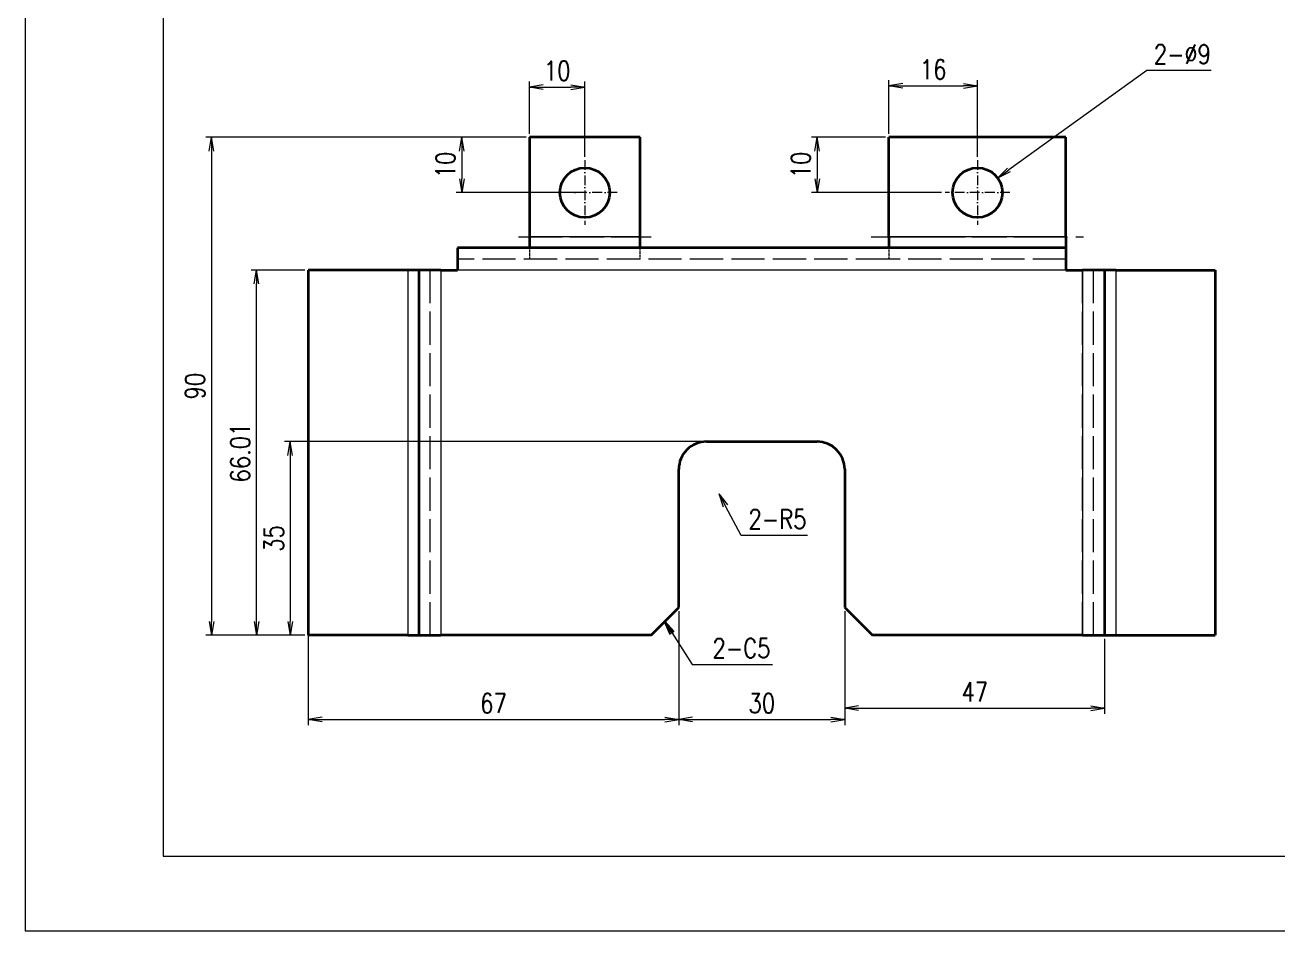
# Model space of a CAD drawing. Header units: millimetres. Extents: x -50531 to 104182, y -50696 to 36723.
# Drawn here: x -49870.6 to -49644, y 35594.6 to 35758.4 of the extents above; entities that cross this region are included whole.
import ezdxf

# ---------------------------------------------------------------- set-up
doc = ezdxf.new("R2010")
doc.units = ezdxf.units.MM
doc.header["$LTSCALE"] = 0.5
for name, pattern in [('AM_ISO02W050x2', [3.75, 3, -0.75]), ('AM_ISO08W050x2', [9, 6, -0.75, 1.5, -0.75]), ('DASHDOT', [18.5, 12, -3, 0.5, -3]), ('DASHED', [15, 12, -3])]:
    doc.linetypes.add(name, pattern=pattern)
for name, color, linetype, lineweight in [('中心线', 2, 'AM_ISO08W050x2', 18), ('图框', 7, 'Continuous', 18), ('标注线', 3, 'Continuous', 18), ('粗实线', 7, 'Continuous', 35), ('虚线', 1, 'AM_ISO02W050x2', 18)]:
    doc.layers.add(name, color=color, linetype=linetype, lineweight=lineweight)
doc.layers.add('打印-禁用', color=7, linetype='Continuous', lineweight=15, plot=False)
doc.styles.add('DIM', font='romans.shx', dxfattribs={"width": 0.8, "bigfont": 'bigfont.shx'})
doc.dimstyles.new('DEH 1-1', dxfattribs={"dimtxt": 3.5, "dimasz": 2.5, "dimexe": 1, "dimexo": 0.625, "dimgap": 1.2, "dimtad": 1, "dimtoh": 1, "dimdsep": 46, "dimtxsty": 'DIM', "dimblk": 'OPEN', "dimcen": 0, "dimclrd": 8, "dimclre": 8, "dimclrt": 2, "dimazin": 2, "dimtfac": 0.5, "dimtmove": 0, "dimatfit": 3, "dimldrblk": 'OPEN', "dimfxl": 0, "dimtolj": 2, "dimlwd": 18, "dimlwe": 18, "dimarcsym": 0})
doc.dimstyles.new('DEH 1-1$0', dxfattribs={"dimtxt": 3.5, "dimasz": 2.5, "dimexe": 1, "dimexo": 0.625, "dimgap": 1.2, "dimtad": 1, "dimzin": 9, "dimdsep": 46, "dimtxsty": 'DIM', "dimblk": 'OPEN', "dimcen": 0, "dimclrd": 8, "dimclre": 8, "dimclrt": 2, "dimazin": 2, "dimtfac": 0.5, "dimtmove": 0, "dimatfit": 3, "dimldrblk": 'OPEN', "dimfxl": 0, "dimtolj": 2, "dimlwd": 18, "dimlwe": 18, "dimarcsym": 0})
doc.dimstyles.new('DEH 1-1$3', dxfattribs={"dimtxt": 3.5, "dimasz": 2.5, "dimexe": 1, "dimexo": 0.625, "dimgap": 1.2, "dimtad": 1, "dimtoh": 1, "dimdsep": 46, "dimtxsty": 'DIM', "dimblk": 'OPEN', "dimcen": 0, "dimclrd": 8, "dimclre": 8, "dimclrt": 2, "dimazin": 2, "dimtfac": 0.5, "dimtofl": 0, "dimtmove": 0, "dimatfit": 3, "dimldrblk": 'OPEN', "dimfxl": 0, "dimtolj": 2, "dimlwd": 18, "dimlwe": 18, "dimarcsym": 0})
doc.dimstyles.new('DEH 1-1$4', dxfattribs={"dimtxt": 3.5, "dimasz": 2.5, "dimexe": 1, "dimexo": 0.625, "dimgap": 1.2, "dimtad": 1, "dimtoh": 1, "dimdsep": 46, "dimtxsty": 'DIM', "dimblk": 'OPEN', "dimcen": 0, "dimclrd": 8, "dimclre": 8, "dimclrt": 2, "dimazin": 2, "dimtfac": 0.5, "dimtofl": 0, "dimtmove": 0, "dimatfit": 3, "dimldrblk": 'OPEN', "dimfxl": 0, "dimtolj": 2, "dimlwd": 18, "dimlwe": 18, "dimarcsym": 0})

# ---------------------------------------------------------------- blocks, each defined once
blk = doc.blocks.new('GZDEH零件A3图框V01版')
at = {"layer": '图框', "linetype": 'Continuous'}
for p, q in [((2882.49, -1554.46), (2882.49, -1832.96)), ((2882.49, -1832.96), (3272.49, -1832.96))]:
    blk.add_line(p, q, dxfattribs=at)
at = {"layer": '打印-禁用', "linetype": 'Continuous'}
for p, q in [((2857.49, -1549.46), (2857.49, -1846.46)), ((2857.49, -1846.46), (3277.49, -1846.46))]:
    blk.add_line(p, q, dxfattribs=at)
blk = doc.blocks.new('DEH A3')
at = {"layer": '图框'}
blk.add_blockref('GZDEH零件A3图框V01版', (-2857.49, 1846.46), dxfattribs=at)
blk = doc.blocks.new('_Open')
at = {"color": 0, "linetype": 'ByBlock', "lineweight": -2}
for p, q in [((-1, 0.167), (0, 0)), ((-1, -0.167), (0, 0)), ((0, 0), (-1, 0))]:
    blk.add_line(p, q, dxfattribs=at)
blk = doc.blocks.new('*D50')
at = {"layer": 'Defpoints', "color": 0, "transparency": 16777216}
for p in [(-49779.38, 35738.09), (-49836.9, 35648.09), (-49819.38, 35648.09)]:
    blk.add_point(p, dxfattribs=at)
at = {"layer": '标注线', "color": 8, "lineweight": 18, "transparency": 16777216}
for p, q in [((-49780.01, 35738.09), (-49837.9, 35738.09)), ((-49836.9, 35735.59), (-49836.9, 35650.59)), ((-49820.01, 35648.09), (-49837.9, 35648.09))]:
    blk.add_line(p, q, dxfattribs=at)
at = {"layer": '标注线', "color": 8, "lineweight": 18, "transparency": 16777216, "xscale": 2.5, "yscale": 2.5, "zscale": 2.5}
for p, rotation in [((-49836.9, 35738.09), 90), ((-49836.9, 35648.09), 270)]:
    blk.add_blockref('_Open', p, dxfattribs=dict(at, rotation=rotation))
at = {"layer": '标注线', "color": 2, "transparency": 16777216, "insert": (-49839.85, 35693.09), "char_height": 3.5, "attachment_point": 5, "rotation": 90, "style": 'DIM'}
blk.add_mtext('\\A2;90', dxfattribs=at)
blk = doc.blocks.new('*D64')
at = {"layer": 'Defpoints', "color": 0, "transparency": 16777216}
for p in [(-49769.38, 35747.17), (-49779.38, 35738.09), (-49769.38, 35733.94)]:
    blk.add_point(p, dxfattribs=at)
at = {"layer": '标注线', "color": 8, "lineweight": 18, "transparency": 16777216}
for p, q in [((-49779.38, 35738.72), (-49779.38, 35748.17)), ((-49776.88, 35747.17), (-49771.88, 35747.17)), ((-49769.38, 35734.57), (-49769.38, 35748.17))]:
    blk.add_line(p, q, dxfattribs=at)
at = {"layer": '标注线', "color": 8, "lineweight": 18, "transparency": 16777216, "xscale": 2.5, "yscale": 2.5, "zscale": 2.5, "rotation": 180}
blk.add_blockref('_Open', (-49779.38, 35747.17), dxfattribs=at)
at = {"layer": '标注线', "color": 8, "lineweight": 18, "transparency": 16777216, "xscale": 2.5, "yscale": 2.5, "zscale": 2.5}
blk.add_blockref('_Open', (-49769.38, 35747.17), dxfattribs=at)
at = {"layer": '标注线', "color": 2, "transparency": 16777216, "insert": (-49774.38, 35750.12), "char_height": 3.5, "attachment_point": 5, "style": 'DIM'}
blk.add_mtext('\\A2;10', dxfattribs=at)
blk = doc.blocks.new('*D65')
at = {"layer": 'Defpoints', "color": 0, "transparency": 16777216}
for p in [(-49779.38, 35738.09), (-49791.62, 35728.09), (-49769.38, 35728.09)]:
    blk.add_point(p, dxfattribs=at)
at = {"layer": '标注线', "color": 8, "lineweight": 18, "transparency": 16777216}
for p, q in [((-49780.01, 35738.09), (-49792.62, 35738.09)), ((-49791.62, 35735.59), (-49791.62, 35730.59)), ((-49770.01, 35728.09), (-49792.62, 35728.09))]:
    blk.add_line(p, q, dxfattribs=at)
at = {"layer": '标注线', "color": 8, "lineweight": 18, "transparency": 16777216, "xscale": 2.5, "yscale": 2.5, "zscale": 2.5}
for p, rotation in [((-49791.62, 35738.09), 90), ((-49791.62, 35728.09), 270)]:
    blk.add_blockref('_Open', p, dxfattribs=dict(at, rotation=rotation))
at = {"layer": '标注线', "color": 2, "transparency": 16777216, "insert": (-49794.57, 35733.09), "char_height": 3.5, "attachment_point": 5, "rotation": 90, "style": 'DIM'}
blk.add_mtext('\\A2;10', dxfattribs=at)
blk = doc.blocks.new('*D66')
at = {"layer": 'Defpoints', "color": 0, "transparency": 16777216}
for p in [(-49698.38, 35747.41), (-49714.38, 35738.09), (-49698.38, 35733.94)]:
    blk.add_point(p, dxfattribs=at)
at = {"layer": '标注线', "color": 8, "lineweight": 18, "transparency": 16777216}
for p, q in [((-49714.38, 35738.72), (-49714.38, 35748.41)), ((-49711.88, 35747.41), (-49700.88, 35747.41)), ((-49698.38, 35734.57), (-49698.38, 35748.41))]:
    blk.add_line(p, q, dxfattribs=at)
at = {"layer": '标注线', "color": 8, "lineweight": 18, "transparency": 16777216, "xscale": 2.5, "yscale": 2.5, "zscale": 2.5, "rotation": 180}
blk.add_blockref('_Open', (-49714.38, 35747.41), dxfattribs=at)
at = {"layer": '标注线', "color": 8, "lineweight": 18, "transparency": 16777216, "xscale": 2.5, "yscale": 2.5, "zscale": 2.5}
blk.add_blockref('_Open', (-49698.38, 35747.41), dxfattribs=at)
at = {"layer": '标注线', "color": 2, "transparency": 16777216, "insert": (-49706.38, 35750.36), "char_height": 3.5, "attachment_point": 5, "style": 'DIM'}
blk.add_mtext('\\A2;16', dxfattribs=at)
blk = doc.blocks.new('*D67')
at = {"layer": 'Defpoints', "color": 0, "transparency": 16777216}
for p in [(-49714.38, 35738.09), (-49727.37, 35728.09), (-49704.23, 35728.09)]:
    blk.add_point(p, dxfattribs=at)
at = {"layer": '标注线', "color": 8, "lineweight": 18, "transparency": 16777216}
for p, q in [((-49715.01, 35738.09), (-49728.37, 35738.09)), ((-49727.37, 35735.59), (-49727.37, 35730.59)), ((-49704.86, 35728.09), (-49728.37, 35728.09))]:
    blk.add_line(p, q, dxfattribs=at)
at = {"layer": '标注线', "color": 8, "lineweight": 18, "transparency": 16777216, "xscale": 2.5, "yscale": 2.5, "zscale": 2.5}
for p, rotation in [((-49727.37, 35738.09), 90), ((-49727.37, 35728.09), 270)]:
    blk.add_blockref('_Open', p, dxfattribs=dict(at, rotation=rotation))
at = {"layer": '标注线', "color": 2, "transparency": 16777216, "insert": (-49730.32, 35733.09), "char_height": 3.5, "attachment_point": 5, "rotation": 90, "style": 'DIM'}
blk.add_mtext('\\A2;10', dxfattribs=at)
blk = doc.blocks.new('*D75')
at = {"layer": 'Defpoints', "color": 0, "transparency": 16777216}
for p in [(-49828.73, 35714.1), (-49819.38, 35714.1), (-49819.38, 35648.09)]:
    blk.add_point(p, dxfattribs=at)
at = {"layer": '标注线', "color": 8, "lineweight": 18, "transparency": 16777216}
for p, q in [((-49820.01, 35714.1), (-49829.73, 35714.1)), ((-49828.73, 35650.59), (-49828.73, 35711.6)), ((-49820.01, 35648.09), (-49829.73, 35648.09))]:
    blk.add_line(p, q, dxfattribs=at)
at = {"layer": '标注线', "color": 8, "lineweight": 18, "transparency": 16777216, "xscale": 2.5, "yscale": 2.5, "zscale": 2.5}
for p, rotation in [((-49828.73, 35714.1), 90), ((-49828.73, 35648.09), 270)]:
    blk.add_blockref('_Open', p, dxfattribs=dict(at, rotation=rotation))
at = {"layer": '标注线', "color": 2, "transparency": 16777216, "insert": (-49831.68, 35681.1), "char_height": 3.5, "attachment_point": 5, "rotation": 90, "style": 'DIM'}
blk.add_mtext('\\A2;66.01', dxfattribs=at)
blk = doc.blocks.new('*D76')
at = {"layer": 'Defpoints', "color": 0, "transparency": 16777216}
for p in [(-49752.38, 35653.09), (-49722.38, 35653.09), (-49722.38, 35632.85)]:
    blk.add_point(p, dxfattribs=at)
at = {"layer": '标注线', "color": 8, "lineweight": 18, "transparency": 16777216}
for p, q in [((-49752.38, 35652.47), (-49752.38, 35631.85)), ((-49722.38, 35652.47), (-49722.38, 35631.85)), ((-49749.88, 35632.85), (-49724.88, 35632.85))]:
    blk.add_line(p, q, dxfattribs=at)
at = {"layer": '标注线', "color": 8, "lineweight": 18, "transparency": 16777216, "xscale": 2.5, "yscale": 2.5, "zscale": 2.5, "rotation": 180}
blk.add_blockref('_Open', (-49752.38, 35632.85), dxfattribs=at)
at = {"layer": '标注线', "color": 8, "lineweight": 18, "transparency": 16777216, "xscale": 2.5, "yscale": 2.5, "zscale": 2.5}
blk.add_blockref('_Open', (-49722.38, 35632.85), dxfattribs=at)
at = {"layer": '标注线', "color": 2, "transparency": 16777216, "insert": (-49737.38, 35635.8), "char_height": 3.5, "attachment_point": 5, "style": 'DIM'}
blk.add_mtext('\\A2;30', dxfattribs=at)
blk = doc.blocks.new('*D77')
at = {"layer": 'Defpoints', "color": 0, "transparency": 16777216}
for p in [(-49722.38, 35653.09), (-49675.38, 35648.09), (-49675.38, 35634.89)]:
    blk.add_point(p, dxfattribs=at)
at = {"layer": '标注线', "color": 8, "lineweight": 18, "transparency": 16777216}
for p, q in [((-49722.38, 35652.47), (-49722.38, 35633.89)), ((-49675.38, 35647.47), (-49675.38, 35633.89)), ((-49719.88, 35634.89), (-49677.88, 35634.89))]:
    blk.add_line(p, q, dxfattribs=at)
at = {"layer": '标注线', "color": 8, "lineweight": 18, "transparency": 16777216, "xscale": 2.5, "yscale": 2.5, "zscale": 2.5, "rotation": 180}
blk.add_blockref('_Open', (-49722.38, 35634.89), dxfattribs=at)
at = {"layer": '标注线', "color": 8, "lineweight": 18, "transparency": 16777216, "xscale": 2.5, "yscale": 2.5, "zscale": 2.5}
blk.add_blockref('_Open', (-49675.38, 35634.89), dxfattribs=at)
at = {"layer": '标注线', "color": 2, "transparency": 16777216, "insert": (-49698.88, 35637.84), "char_height": 3.5, "attachment_point": 5, "style": 'DIM'}
blk.add_mtext('\\A2;47', dxfattribs=at)
blk = doc.blocks.new('*D78')
at = {"layer": 'Defpoints', "color": 0, "transparency": 16777216}
for p in [(-49752.38, 35653.09), (-49819.38, 35649.64), (-49752.38, 35632.85)]:
    blk.add_point(p, dxfattribs=at)
at = {"layer": '标注线', "color": 8, "lineweight": 18, "transparency": 16777216}
for p, q in [((-49752.38, 35652.47), (-49752.38, 35631.85)), ((-49819.38, 35649.02), (-49819.38, 35631.85)), ((-49816.88, 35632.85), (-49754.88, 35632.85))]:
    blk.add_line(p, q, dxfattribs=at)
at = {"layer": '标注线', "color": 8, "lineweight": 18, "transparency": 16777216, "xscale": 2.5, "yscale": 2.5, "zscale": 2.5, "rotation": 180}
blk.add_blockref('_Open', (-49819.38, 35632.85), dxfattribs=at)
at = {"layer": '标注线', "color": 8, "lineweight": 18, "transparency": 16777216, "xscale": 2.5, "yscale": 2.5, "zscale": 2.5}
blk.add_blockref('_Open', (-49752.38, 35632.85), dxfattribs=at)
at = {"layer": '标注线', "color": 2, "transparency": 16777216, "insert": (-49785.88, 35635.8), "char_height": 3.5, "attachment_point": 5, "style": 'DIM'}
blk.add_mtext('\\A2;67', dxfattribs=at)
blk = doc.blocks.new('*D79')
at = {"layer": 'Defpoints', "color": 0, "transparency": 16777216}
for p in [(-49747.38, 35683.09), (-49822.67, 35648.09), (-49819.38, 35648.09)]:
    blk.add_point(p, dxfattribs=at)
at = {"layer": '标注线', "color": 8, "lineweight": 18, "transparency": 16777216}
for p, q in [((-49748.01, 35683.09), (-49823.67, 35683.09)), ((-49822.67, 35680.59), (-49822.67, 35650.59)), ((-49820.01, 35648.09), (-49823.67, 35648.09))]:
    blk.add_line(p, q, dxfattribs=at)
at = {"layer": '标注线', "color": 8, "lineweight": 18, "transparency": 16777216, "xscale": 2.5, "yscale": 2.5, "zscale": 2.5}
for p, rotation in [((-49822.67, 35683.09), 90), ((-49822.67, 35648.09), 270)]:
    blk.add_blockref('_Open', p, dxfattribs=dict(at, rotation=rotation))
at = {"layer": '标注线', "color": 2, "transparency": 16777216, "insert": (-49825.62, 35665.59), "char_height": 3.5, "attachment_point": 5, "rotation": 90, "style": 'DIM'}
blk.add_mtext('\\A2;35', dxfattribs=at)
blk = doc.blocks.new('*D80')
at = {"layer": 'Defpoints', "color": 0, "transparency": 16777216}
for p in [(-49747.38, 35678.09), (-49745.07, 35673.66)]:
    blk.add_point(p, dxfattribs=at)
at = {"layer": '标注线', "color": 8, "lineweight": 18, "transparency": 16777216}
for p, q in [((-49741.13, 35666.13), (-49743.91, 35671.44)), ((-49729.13, 35666.13), (-49741.13, 35666.13))]:
    blk.add_line(p, q, dxfattribs=at)
at = {"layer": '标注线', "color": 8, "lineweight": 18, "transparency": 16777216, "xscale": 2.5, "yscale": 2.5, "zscale": 2.5, "rotation": 117.5847870901157}
blk.add_blockref('_Open', (-49745.07, 35673.66), dxfattribs=at)
at = {"layer": '标注线', "color": 2, "transparency": 16777216, "insert": (-49734.53, 35669.08), "char_height": 3.5, "attachment_point": 5, "style": 'DIM'}
blk.add_mtext('\\A2;{\\Fromans,bigfont|c134;2-R5}', dxfattribs=at)
blk = doc.blocks.new('*D81')
at = {"layer": 'Defpoints', "color": 0, "transparency": 16777216}
for p in [(-49694.73, 35730.72), (-49702.03, 35725.46)]:
    blk.add_point(p, dxfattribs=at)
at = {"layer": '标注线', "color": 8, "lineweight": 18, "transparency": 16777216}
for p, q in [((-49667.73, 35750.16), (-49692.7, 35732.18)), ((-49656.13, 35750.16), (-49667.73, 35750.16))]:
    blk.add_line(p, q, dxfattribs=at)
at = {"layer": '标注线', "color": 8, "lineweight": 18, "transparency": 16777216, "xscale": 2.5, "yscale": 2.5, "zscale": 2.5, "rotation": 215.7536186331328}
blk.add_blockref('_Open', (-49694.73, 35730.72), dxfattribs=at)
at = {"layer": '标注线', "color": 2, "transparency": 16777216, "insert": (-49661.33, 35753.11), "char_height": 3.5, "attachment_point": 5, "style": 'DIM'}
blk.add_mtext('\\A2;2-%%c9', dxfattribs=at)

msp = doc.modelspace()

# ---------------------------------------------------------------- linework, layer by layer
at = {"color": 7, "lineweight": 13}
for p, q in [((-49759.383, 35720.092), (-49779.383, 35720.092)), ((-49682.383, 35720.092), (-49714.383, 35720.092)), ((-49801.383, 35714.092), (-49801.383, 35648.092)), ((-49795.383, 35714.092), (-49795.383, 35648.092)), ((-49682.383, 35714.092), (-49792.383, 35714.092)), ((-49679.383, 35714.092), (-49679.383, 35648.092)), ((-49673.383, 35714.092), (-49673.383, 35648.092))]:
    msp.add_line(p, q, dxfattribs=at)
at = {"layer": '中心线', "linetype": 'DASHDOT', "lineweight": 13, "ltscale": 0.2925}
for p, q in [((-49769.383, 35733.942), (-49769.383, 35722.242)), ((-49698.383, 35733.942), (-49698.383, 35722.242))]:
    msp.add_line(p, q, dxfattribs=at)
at = {"layer": '中心线', "linetype": 'DASHDOT', "lineweight": 13, "ltscale": 0.292499}
for p, q in [((-49763.533, 35728.092), (-49775.233, 35728.092)), ((-49692.533, 35728.092), (-49704.233, 35728.092))]:
    msp.add_line(p, q, dxfattribs=at)
at = {"layer": '中心线', "linetype": 'DASHDOT', "lineweight": 13}
for p, q in [((-49781.384, 35720.092), (-49757.383, 35720.092)), ((-49717.583, 35720.092), (-49679.183, 35720.092))]:
    msp.add_line(p, q, dxfattribs=at)
at = {"layer": '粗实线', "lineweight": 35, "ltscale": 0.45}
for p, q in [((-49779.383, 35738.092), (-49779.383, 35720.092)), ((-49759.383, 35720.092), (-49759.383, 35738.092)), ((-49714.383, 35720.092), (-49714.383, 35738.092)), ((-49682.383, 35720.092), (-49682.383, 35738.092)), ((-49673.383, 35714.092), (-49655.383, 35714.092)), ((-49801.383, 35648.092), (-49819.383, 35648.092)), ((-49673.383, 35648.092), (-49655.383, 35648.092))]:
    msp.add_line(p, q, dxfattribs=at)
at = {"layer": '粗实线', "lineweight": 35}
for p, q in [((-49759.383, 35738.092), (-49779.383, 35738.092)), ((-49682.383, 35738.092), (-49714.383, 35738.092)), ((-49759.383, 35718.092), (-49792.383, 35718.092)), ((-49714.383, 35718.092), (-49759.383, 35718.092)), ((-49682.383, 35718.092), (-49714.383, 35718.092)), ((-49799.383, 35714.104), (-49819.383, 35714.104)), ((-49819.383, 35714.104), (-49819.383, 35648.092)), ((-49799.383, 35714.092), (-49799.383, 35648.092)), ((-49675.383, 35714.092), (-49675.383, 35648.092)), ((-49655.383, 35714.092), (-49655.383, 35648.092)), ((-49747.383, 35683.092), (-49727.383, 35683.092)), ((-49752.383, 35653.092), (-49752.383, 35678.092)), ((-49722.383, 35678.092), (-49722.383, 35653.092)), ((-49757.383, 35648.092), (-49795.383, 35648.092)), ((-49679.383, 35648.092), (-49717.383, 35648.092))]:
    msp.add_line(p, q, dxfattribs=at)
at = {"layer": '粗实线', "lineweight": 35, "ltscale": 0.035355}
for p, q in [((-49779.383, 35720.092), (-49779.383, 35718.678)), ((-49759.383, 35718.678), (-49759.383, 35720.092)), ((-49714.383, 35720.092), (-49714.383, 35718.678)), ((-49682.383, 35720.092), (-49682.383, 35718.678))]:
    msp.add_line(p, q, dxfattribs=at)
at = {"layer": '粗实线', "lineweight": 35, "ltscale": 0.1}
for p, q in [((-49792.383, 35718.092), (-49792.383, 35714.092)), ((-49682.383, 35718.092), (-49682.383, 35714.092)), ((-49795.383, 35714.092), (-49799.383, 35714.092)), ((-49675.383, 35714.092), (-49679.383, 35714.092)), ((-49799.383, 35648.092), (-49795.383, 35648.092)), ((-49679.383, 35648.092), (-49675.383, 35648.092))]:
    msp.add_line(p, q, dxfattribs=at)
at = {"layer": '粗实线', "lineweight": 35, "ltscale": 0.014645}
for p, q in [((-49779.383, 35718.678), (-49779.383, 35718.092)), ((-49759.383, 35718.092), (-49759.383, 35718.678)), ((-49714.383, 35718.678), (-49714.383, 35718.092)), ((-49682.383, 35718.678), (-49682.383, 35718.092))]:
    msp.add_line(p, q, dxfattribs=at)
at = {"layer": '粗实线', "lineweight": 35, "ltscale": 0.05}
for p, q in [((-49799.383, 35714.092), (-49801.383, 35714.092)), ((-49673.383, 35714.092), (-49675.383, 35714.092)), ((-49801.383, 35648.092), (-49799.383, 35648.092)), ((-49675.383, 35648.092), (-49673.383, 35648.092))]:
    msp.add_line(p, q, dxfattribs=at)
at = {"layer": '粗实线', "lineweight": 35, "ltscale": 0.000288391}
msp.add_line((-49799.383, 35714.104), (-49799.383, 35714.092), dxfattribs=at)
at = {"layer": '粗实线', "lineweight": 35, "ltscale": 0.075}
for p, q in [((-49795.383, 35714.092), (-49792.383, 35714.092)), ((-49682.383, 35714.092), (-49679.383, 35714.092))]:
    msp.add_line(p, q, dxfattribs=at)
at = {"layer": '粗实线', "lineweight": 35, "ltscale": 0.176777}
for p, q in [((-49757.383, 35648.092), (-49752.383, 35653.092)), ((-49722.383, 35653.092), (-49717.383, 35648.092))]:
    msp.add_line(p, q, dxfattribs=at)
at = {"layer": '粗实线', "lineweight": 35}
for centre in [(-49769.383, 35728.092), (-49698.383, 35728.092)]:
    msp.add_circle(centre, 4.5, dxfattribs=at)
for centre, start, end in [((-49747.383, 35678.092), 90, 180.00001), ((-49727.383, 35678.092), 360, 90)]:
    msp.add_arc(centre, 5, start, end, dxfattribs=at)
at = {"layer": '虚线', "linetype": 'DASHED', "lineweight": 13}
for p, q in [((-49779.383, 35720.092), (-49759.383, 35720.092)), ((-49714.383, 35720.092), (-49682.383, 35720.092)), ((-49759.383, 35716.092), (-49792.383, 35716.092)), ((-49714.383, 35716.092), (-49759.383, 35716.092)), ((-49682.383, 35716.092), (-49714.383, 35716.092)), ((-49801.383, 35714.092), (-49801.383, 35648.092)), ((-49797.383, 35714.092), (-49797.383, 35648.092)), ((-49795.383, 35714.092), (-49795.383, 35648.092)), ((-49682.383, 35714.092), (-49792.383, 35714.092)), ((-49679.383, 35648.092), (-49679.383, 35714.092)), ((-49677.383, 35648.092), (-49677.383, 35714.092)), ((-49673.383, 35714.092), (-49673.383, 35648.092))]:
    msp.add_line(p, q, dxfattribs=at)
at = {"layer": '虚线', "linetype": 'DASHED', "lineweight": 13, "ltscale": 0.05}
for p, q in [((-49779.383, 35718.092), (-49779.383, 35716.092)), ((-49759.383, 35716.092), (-49759.383, 35718.092)), ((-49714.383, 35718.092), (-49714.383, 35716.092)), ((-49801.383, 35714.092), (-49799.383, 35714.095))]:
    msp.add_line(p, q, dxfattribs=at)
at = {"layer": '虚线', "linetype": 'DASHED', "lineweight": 13, "ltscale": 0.45}
msp.add_line((-49801.383, 35714.092), (-49819.383, 35714.092), dxfattribs=at)

# ---------------------------------------------------------------- block references
at = {"layer": '图框'}
msp.add_blockref('DEH A3', (-49870.591, 35594.648), dxfattribs=at)

# ---------------------------------------------------------------- texts
at = {"layer": '标注线', "color": 2, "insert": (-49746.269, 35643.994), "char_height": 3.5, "width": 15.1608, "attachment_point": 7, "style": 'DIM'}
msp.add_mtext('\\A2;2-C5', dxfattribs=at)

# ---------------------------------------------------------------- dimensions: what is measured, and where the dimension line sits
at = {"layer": '标注线'}
dim = msp.add_diameter_dim_2p(p1=(-49702.035, 35725.463), p2=(-49694.731, 35730.722), dimstyle='DEH 1-1$3', override={"dimpost": '2-%%c<>'}, dxfattribs=at)
dim.commit()
dim.dimension.update_dxf_attribs({"geometry": '*D81', "text_midpoint": (-49661.335, 35750.159), "dimtype": 163})
for base, p1, p2, picture, middle in [((-49769.383, 35747.167), (-49779.383, 35738.092), (-49769.383, 35733.942), '*D64', (-49774.383, 35750.117)), ((-49698.383, 35747.405), (-49714.383, 35738.092), (-49698.383, 35733.942), '*D66', (-49706.383, 35750.355)), ((-49752.383, 35632.853), (-49819.383, 35649.644), (-49752.383, 35653.092), '*D78', (-49785.883, 35635.803)), ((-49722.383, 35632.853), (-49752.383, 35653.092), (-49722.383, 35653.092), '*D76', (-49737.383, 35635.803)), ((-49675.383, 35634.89), (-49722.383, 35653.092), (-49675.383, 35648.092), '*D77', (-49698.883, 35637.84))]:
    dim = msp.add_linear_dim(base=base, p1=p1, p2=p2, dimstyle='DEH 1-1$0', dxfattribs=at)
    dim.commit()
    dim.dimension.update_dxf_attribs({"geometry": picture, "text_midpoint": middle})
for base, p1, p2, picture, middle in [((-49836.9, 35648.092), (-49779.383, 35738.092), (-49819.383, 35648.092), '*D50', (-49839.85, 35693.092)), ((-49791.621, 35728.092), (-49779.383, 35738.092), (-49769.383, 35728.092), '*D65', (-49794.571, 35733.092)), ((-49727.367, 35728.092), (-49714.383, 35738.092), (-49704.233, 35728.092), '*D67', (-49730.317, 35733.092)), ((-49828.734, 35714.104), (-49819.383, 35648.092), (-49819.383, 35714.104), '*D75', (-49831.684, 35681.098)), ((-49822.672, 35648.092), (-49747.383, 35683.092), (-49819.383, 35648.092), '*D79', (-49825.622, 35665.592))]:
    dim = msp.add_linear_dim(base=base, p1=p1, p2=p2, angle=90, dimstyle='DEH 1-1$0', dxfattribs=at)
    dim.commit()
    dim.dimension.update_dxf_attribs({"geometry": picture, "text_midpoint": middle})
dim = msp.add_radius_dim(center=(-49747.383, 35678.092), mpoint=(-49745.067, 35673.661), text='{\\Fromans,bigfont|c134;2-<>}', dimstyle='DEH 1-1$4', dxfattribs=at)
dim.commit()
dim.dimension.update_dxf_attribs({"geometry": '*D80', "text_midpoint": (-49734.531, 35669.077)})

# ---------------------------------------------------------------- leaders
at = {"layer": '标注线', "annotation_type": 0, "has_hookline": 1, "hookline_direction": 0, "text_width": 10.8}
msp.add_leader([(-49754.883, 35650.592), (-49749.969, 35642.794), (-49747.469, 35642.794)], dimstyle='DEH 1-1', override={"dimgap": 1.2, "dimtad": 1}, dxfattribs=at)

doc.saveas('drawing.dxf')
